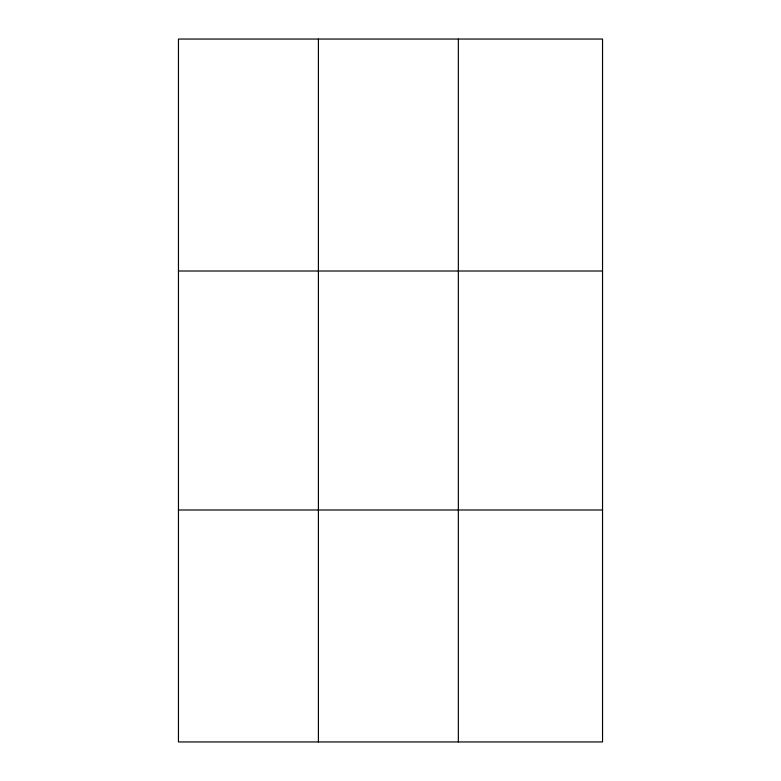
<?xml version="1.0" encoding="UTF-8"?>
<svg xmlns="http://www.w3.org/2000/svg" width="781" height="781" viewBox="0 0 781 781"><rect width="100%" height="100%" fill="white"/><g stroke="black" fill="none" stroke-linecap="round" stroke-linejoin="round"><path stroke-width="1.17" d="M318.404 39.05L318.404 741.95M458.349 39.05L458.349 741.95M178.459 271.007L602.542 271.007M178.459 509.993L602.542 509.993M602.542 683.961L602.542 741.95L178.459 741.95L178.459 39.05L602.542 39.05L602.542 683.961"/></g></svg>
